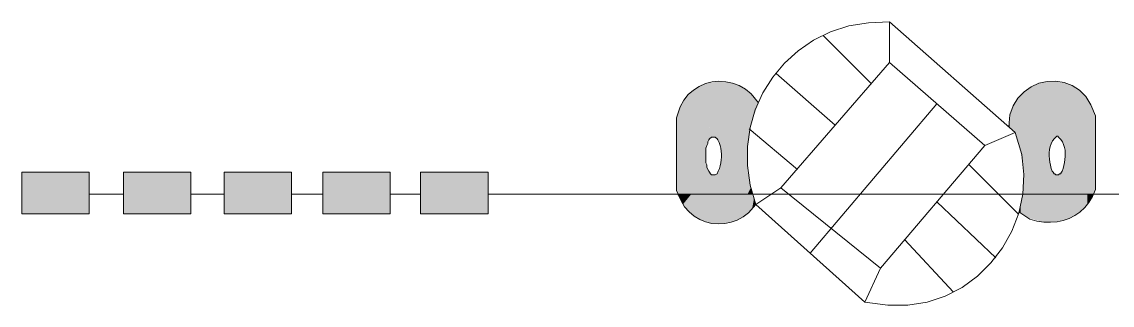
# Model space of a CAD drawing. Extents: x 0 to 247, y -13 to 225.
# Drawn here: x 67.65 to 103.15, y 51.52 to 60.76 of the extents above; entities that cross this region are included whole.
import ezdxf

# ---------------------------------------------------------------- set-up
doc = ezdxf.new("R2010")
doc.units = 0
doc.layers.add('FILL', color=8, linetype='Continuous')
doc.layers.add('GEOMETRY', color=7, linetype='Continuous')

msp = doc.modelspace()

# ---------------------------------------------------------------- hatches: boundary and pattern name
at = {"layer": 'FILL'}
for points in [[(89.291, 58.323), (89.291, 55.137), (89.592, 58.594)], [(89.291, 55.137), (89.592, 55.137), (89.592, 58.594)], [(89.591, 58.595), (89.591, 55.138), (89.922, 58.743)], [(89.591, 55.138), (89.922, 55.138), (89.922, 58.743)], [(89.922, 56.489), (89.922, 58.743)], [(89.922, 56.489), (89.922, 58.743)], [(89.922, 58.742), (89.922, 56.64), (89.952, 58.742)], [(89.922, 56.64), (89.952, 56.671), (89.952, 58.742)], [(89.922, 56.609), (89.922, 58.742)], [(89.922, 56.609), (89.922, 58.742)], [(89.922, 56.55), (89.922, 58.742)], [(89.922, 56.55), (89.922, 58.742)], [(89.922, 56.519), (89.922, 58.742)], [(89.922, 56.519), (89.922, 58.742)], [(89.922, 56.429), (89.922, 58.742)], [(89.922, 56.429), (89.922, 58.742)], [(89.922, 56.398), (89.922, 58.742)], [(89.922, 56.398), (89.922, 58.742)], [(89.952, 58.742), (89.952, 56.761), (89.982, 58.742)], [(89.952, 56.761), (89.982, 56.791), (89.982, 58.742)], [(89.952, 56.7), (89.952, 58.742)], [(89.952, 56.7), (89.952, 58.742)], [(89.952, 56.67), (89.952, 58.742)], [(89.952, 56.67), (89.952, 58.742)], [(89.952, 56.67), (89.952, 58.742)], [(89.952, 56.67), (89.952, 58.742)], [(89.982, 56.821), (89.982, 58.774)], [(89.982, 56.821), (89.982, 58.774)], [(89.982, 56.791), (89.982, 58.742)], [(89.982, 56.791), (89.982, 58.742)], [(89.983, 58.774), (89.983, 56.85), (90.013, 58.774)], [(89.983, 56.849), (90.013, 56.88), (90.013, 58.773)], [(90.013, 58.774), (90.013, 56.881), (90.042, 58.774)], [(90.013, 56.881), (90.042, 56.911), (90.042, 58.774)], [(90.013, 56.881), (90.013, 58.774)], [(90.013, 56.881), (90.013, 58.774)], [(90.041, 56.911), (90.041, 58.774)], [(90.041, 56.911), (90.041, 58.774)], [(90.042, 58.774), (90.042, 56.94), (90.073, 58.774)], [(90.042, 56.939), (90.073, 56.971), (90.073, 58.773)], [(90.073, 58.774), (90.073, 56.972), (90.102, 58.774)], [(90.073, 56.972), (90.102, 57.002), (90.102, 58.774)], [(90.073, 56.972), (90.073, 58.774)], [(90.073, 56.972), (90.073, 58.774)], [(90.102, 58.774), (90.102, 57.002), (90.132, 58.774)], [(90.102, 57.002), (90.132, 57.002), (90.132, 58.774)], [(90.102, 57.002), (90.102, 58.774)], [(90.102, 57.002), (90.102, 58.774)], [(90.131, 57.002), (90.131, 58.774)], [(90.131, 57.002), (90.131, 58.774)], [(90.132, 58.774), (90.132, 57.001), (90.162, 58.806)], [(90.132, 57.001), (90.162, 57.001), (90.162, 58.806)], [(90.162, 58.806), (90.162, 57.001), (90.193, 58.806)], [(90.162, 57.001), (90.193, 57.001), (90.193, 58.806)], [(90.162, 57.001), (90.162, 58.806)], [(90.162, 57.001), (90.162, 58.806)], [(90.193, 58.806), (90.193, 57.001), (90.223, 58.806)], [(90.193, 57.001), (90.223, 57.001), (90.223, 58.806)], [(90.222, 58.806), (90.222, 57.001), (90.252, 58.806)], [(90.222, 57.001), (90.252, 57.001), (90.252, 58.806)], [(90.222, 57.001), (90.222, 58.806)], [(90.222, 57.001), (90.222, 58.806)], [(90.252, 58.806), (90.252, 56.972), (90.283, 58.806)], [(90.252, 56.972), (90.283, 56.972), (90.283, 58.806)], [(90.252, 57.001), (90.252, 58.806)], [(90.252, 56.972), (90.252, 57.001), (90.252, 58.806)], [(90.283, 58.806), (90.283, 56.939), (90.313, 58.806)], [(90.283, 56.939), (90.313, 56.909), (90.313, 58.806)], [(90.283, 56.972), (90.283, 58.806)], [(90.283, 56.939), (90.283, 56.971), (90.283, 58.806)], [(90.312, 58.833), (90.312, 56.881), (90.343, 58.833)], [(90.312, 56.881), (90.343, 56.881), (90.343, 58.833)], [(90.313, 56.881), (90.313, 58.833)], [(90.313, 56.881), (90.313, 58.833)], [(90.313, 56.911), (90.313, 58.833)], [(90.313, 56.881), (90.313, 56.911), (90.313, 58.833)], [(90.343, 56.881), (90.343, 58.806), (90.343, 58.833)], [(90.343, 58.806), (90.343, 56.821), (90.373, 58.806)], [(90.343, 56.821), (90.373, 56.791), (90.373, 58.806)], [(90.343, 56.849), (90.343, 58.806)], [(90.343, 56.821), (90.343, 56.85), (90.343, 58.806)], [(90.343, 56.849), (90.343, 56.88), (90.343, 58.806)], [(90.372, 56.761), (90.372, 58.806)], [(90.372, 56.701), (90.372, 56.761), (90.372, 58.806)], [(90.372, 56.791), (90.372, 58.806)], [(90.372, 56.761), (90.372, 56.791), (90.372, 58.806)], [(90.373, 58.806), (90.373, 56.701), (90.403, 58.806)], [(90.373, 56.701), (90.403, 56.669), (90.403, 58.806)], [(90.403, 58.806), (90.403, 56.549), (90.432, 58.806)], [(90.403, 56.549), (90.432, 56.52), (90.432, 58.806)], [(90.403, 56.61), (90.403, 58.806)], [(90.403, 56.549), (90.403, 56.61), (90.403, 58.806)], [(90.403, 56.64), (90.403, 58.806)], [(90.403, 56.61), (90.403, 56.64), (90.403, 58.806)], [(90.403, 56.669), (90.403, 58.806)], [(90.403, 56.64), (90.403, 56.67), (90.403, 58.806)], [(90.432, 56.489), (90.432, 58.807)], [(90.432, 56.489), (90.432, 56.52), (90.432, 58.807)], [(90.432, 56.398), (90.432, 58.806)], [(90.432, 56.398), (90.432, 58.806)], [(90.432, 56.43), (90.432, 58.806)], [(90.432, 56.398), (90.432, 56.43), (90.432, 58.806)], [(90.432, 56.43), (90.432, 56.489), (90.432, 58.806)], [(90.432, 56.52), (90.432, 58.806)], [(90.433, 55.137), (90.704, 58.774), (90.433, 58.806)], [(90.433, 55.137), (90.704, 55.137), (90.704, 58.774)], [(90.704, 55.137), (91.066, 58.652), (90.704, 58.774)], [(90.704, 55.137), (91.066, 55.137), (91.066, 58.652)], [(91.065, 55.137), (91.274, 58.505), (91.065, 58.652)], [(100.261, 58.442), (100.261, 55.138), (100.471, 58.622)], [(100.261, 55.138), (100.471, 55.138), (100.471, 58.622)], [(100.47, 58.622), (100.47, 55.137), (100.831, 58.774)], [(100.47, 55.137), (100.831, 55.137), (100.831, 58.774)], [(100.831, 58.774), (100.831, 55.137), (101.101, 58.806)], [(100.831, 55.137), (101.101, 55.137), (101.101, 58.806)], [(101.101, 56.489), (101.101, 58.807)], [(101.101, 56.489), (101.101, 58.807)], [(101.101, 58.806), (101.101, 56.579), (101.132, 58.806)], [(101.101, 56.579), (101.132, 56.639), (101.132, 58.806)], [(101.101, 56.549), (101.101, 58.806)], [(101.101, 56.549), (101.101, 58.806)], [(101.101, 56.43), (101.101, 58.806)], [(101.101, 56.43), (101.101, 58.806)], [(101.101, 56.398), (101.101, 58.806)], [(101.101, 56.398), (101.101, 58.806)], [(101.133, 58.806), (101.133, 56.729), (101.163, 58.806)], [(101.133, 56.729), (101.163, 56.761), (101.163, 58.806)], [(101.133, 56.669), (101.133, 58.806)], [(101.133, 56.669), (101.133, 58.806)], [(101.133, 56.64), (101.133, 58.806)], [(101.133, 56.64), (101.133, 58.806)], [(101.163, 56.761), (101.163, 58.833)], [(101.163, 56.761), (101.163, 58.833)], [(101.164, 58.833), (101.164, 56.791), (101.193, 58.833)], [(101.164, 56.791), (101.193, 56.821), (101.193, 58.833)], [(101.192, 58.833), (101.192, 56.881), (101.222, 58.833)], [(101.192, 56.881), (101.222, 56.911), (101.222, 58.833)], [(101.192, 56.821), (101.192, 58.833)], [(101.192, 56.821), (101.192, 58.833)], [(101.222, 56.911), (101.222, 58.833)], [(101.222, 56.911), (101.222, 58.833)], [(101.222, 56.911), (101.222, 58.833)], [(101.222, 56.911), (101.222, 58.833)], [(101.223, 58.833), (101.223, 56.911), (101.253, 58.833)], [(101.223, 56.911), (101.253, 56.94), (101.253, 58.833)], [(101.253, 56.939), (101.253, 58.806), (101.253, 58.833)], [(101.253, 58.806), (101.253, 56.972), (101.284, 58.806)], [(101.253, 56.972), (101.284, 57.001), (101.284, 58.806)], [(101.253, 56.939), (101.253, 58.806)], [(101.283, 58.806), (101.283, 57.001), (101.312, 58.806)], [(101.283, 57.001), (101.312, 57.001), (101.312, 58.806)], [(101.312, 58.806), (101.312, 57.001), (101.344, 58.806)], [(101.312, 57.001), (101.344, 57.001), (101.344, 58.806)], [(101.312, 57.001), (101.312, 58.806)], [(101.312, 57.001), (101.312, 58.806)], [(101.344, 58.806), (101.344, 57.001), (101.373, 58.806)], [(101.344, 57.001), (101.373, 57.03), (101.373, 58.806)], [(101.372, 57.029), (101.372, 58.806)], [(101.372, 57.001), (101.372, 57.03), (101.372, 58.806)], [(101.373, 58.806), (101.373, 57.001), (101.402, 58.806)], [(101.373, 57.001), (101.402, 57.001), (101.402, 58.806)], [(101.402, 58.806), (101.402, 57.001), (101.433, 58.806)], [(101.402, 57.001), (101.433, 57.001), (101.433, 58.806)], [(101.433, 58.806), (101.433, 57.001), (101.463, 58.806)], [(101.433, 57.001), (101.463, 56.972), (101.463, 58.806)], [(101.433, 57.001), (101.433, 58.806)], [(101.433, 57.001), (101.433, 58.806)], [(101.462, 56.972), (101.462, 58.774), (101.462, 58.806)], [(101.462, 56.939), (101.462, 56.971), (101.462, 58.773)], [(101.463, 58.774), (101.463, 56.94), (101.494, 58.774)], [(101.463, 56.939), (101.494, 56.91), (101.494, 58.773)], [(101.494, 58.774), (101.494, 56.911), (101.524, 58.774)], [(101.494, 56.911), (101.524, 56.911), (101.524, 58.774)], [(101.523, 58.774), (101.523, 56.881), (101.553, 58.774)], [(101.523, 56.881), (101.553, 56.821), (101.553, 58.774)], [(101.523, 56.911), (101.523, 58.774)], [(101.523, 56.881), (101.523, 56.911), (101.523, 58.774)], [(101.553, 56.792), (101.553, 58.774)], [(101.553, 56.821), (101.553, 58.774)], [(101.553, 56.792), (101.553, 56.821), (101.553, 58.774)], [(101.553, 56.76), (101.553, 56.791), (101.553, 58.773)], [(101.554, 58.774), (101.554, 56.761), (101.583, 58.774)], [(101.554, 56.76), (101.583, 56.728), (101.583, 58.773)], [(101.583, 58.774), (101.583, 56.64), (101.614, 58.774)], [(101.583, 56.64), (101.614, 56.581), (101.614, 58.774)], [(101.583, 56.64), (101.583, 56.67), (101.583, 58.774)], [(101.583, 56.729), (101.583, 58.774)], [(101.583, 56.669), (101.583, 58.773)], [(101.583, 56.669), (101.583, 58.773)], [(101.583, 56.669), (101.583, 58.773)], [(101.583, 56.669), (101.583, 56.729), (101.583, 58.773)], [(101.613, 56.43), (101.613, 58.774)], [(101.613, 56.398), (101.613, 56.43), (101.613, 58.774)], [(101.613, 56.489), (101.613, 58.774)], [(101.613, 56.43), (101.613, 56.489), (101.613, 58.774)], [(101.613, 56.549), (101.613, 58.774)], [(101.613, 56.489), (101.613, 56.549), (101.613, 58.774)], [(101.613, 56.549), (101.613, 56.58), (101.613, 58.774)], [(101.613, 56.58), (101.613, 58.773)], [(101.614, 55.138), (101.943, 58.622), (101.614, 58.774)], [(101.614, 55.138), (101.943, 55.138), (101.943, 58.622)], [(101.944, 55.137), (102.245, 58.383), (101.944, 58.621)], [(89.082, 57.991), (89.082, 55.137), (89.291, 58.323)], [(89.082, 55.137), (89.291, 55.137), (89.291, 58.323)], [(91.065, 55.137), (91.274, 55.137), (91.274, 58.505)], [(91.274, 56.64), (91.274, 58.505)], [(91.274, 56.64), (91.274, 58.505)], [(91.274, 56.761), (91.365, 58.413), (91.274, 58.504)], [(91.274, 56.761), (91.365, 57.392), (91.365, 58.413)], [(91.365, 58.414), (91.365, 57.393), (91.393, 58.414)], [(91.365, 57.392), (91.393, 57.392), (91.393, 58.413)], [(91.393, 57.392), (91.424, 58.353), (91.393, 58.413)], [(91.393, 57.392), (91.424, 57.541), (91.424, 58.353)], [(91.424, 57.542), (91.635, 58.113), (91.424, 58.354)], [(99.991, 58.143), (99.991, 57.151), (100.17, 58.383)], [(99.991, 57.151), (100.17, 56.52), (100.17, 58.383)], [(100.169, 58.383), (100.169, 56.488), (100.231, 58.442)], [(100.169, 56.489), (100.231, 56.069), (100.231, 58.442)], [(100.17, 56.52), (100.17, 58.383)], [(100.17, 56.488), (100.17, 56.52), (100.17, 58.383)], [(100.231, 58.442), (100.231, 56.069), (100.261, 58.442)], [(100.231, 56.068), (100.261, 55.829), (100.261, 58.441)], [(101.944, 55.137), (102.245, 55.137), (102.245, 58.383)], [(102.244, 55.137), (102.455, 58.053), (102.244, 58.383)], [(88.991, 55.137), (89.082, 55.137), (89.082, 57.991)], [(88.991, 57.723), (88.991, 55.136), (89.082, 57.99)], [(99.81, 57.724), (99.81, 57.301), (99.959, 58.083)], [(99.81, 57.301), (99.959, 57.181), (99.959, 58.083)], [(99.96, 57.181), (99.991, 57.151), (99.991, 58.143)], [(99.96, 58.082), (99.96, 57.18), (99.991, 58.142)], [(102.244, 55.137), (102.455, 55.137), (102.455, 58.053)], [(102.455, 55.137), (102.546, 57.842), (102.455, 58.053)], [(88.96, 57.631), (88.96, 55.256), (88.991, 57.692)], [(88.96, 55.256), (88.991, 55.198), (88.991, 57.692)], [(88.96, 55.256), (88.96, 57.63)], [(88.991, 55.137), (88.991, 55.198), (88.991, 57.725)], [(88.991, 55.198), (88.991, 57.724)], [(99.78, 57.33), (99.809, 57.301), (99.809, 57.724)], [(102.455, 55.137), (102.546, 55.137), (102.546, 57.842)], [(102.546, 55.137), (102.576, 57.783), (102.546, 57.842)], [(102.546, 55.137), (102.576, 55.197), (102.576, 57.783)], [(102.577, 55.198), (102.606, 57.692), (102.577, 57.783)], [(102.577, 55.198), (102.606, 55.288), (102.606, 57.692)], [(91.274, 55.137), (91.274, 55.889), (91.274, 56.64)], [(89.922, 55.138), (89.922, 56.37), (89.922, 56.398)], [(89.922, 55.137), (89.922, 56.31), (89.922, 56.37)], [(89.922, 55.138), (89.922, 56.37)], [(89.922, 55.137), (89.922, 56.28), (89.922, 56.31)], [(89.922, 55.137), (89.922, 56.31)], [(89.922, 55.137), (89.922, 56.219), (89.922, 56.28)], [(89.922, 55.137), (89.922, 56.28)], [(89.922, 55.137), (89.922, 56.19), (89.922, 56.219)], [(89.922, 55.137), (89.922, 56.219)], [(89.922, 55.138), (89.922, 56.159), (89.922, 56.19)], [(89.922, 55.137), (89.922, 56.19)], [(89.922, 55.138), (89.922, 56.159)], [(89.922, 55.137), (89.922, 56.13), (89.922, 56.158)], [(89.922, 55.137), (89.952, 56.069), (89.922, 56.13)], [(89.922, 55.137), (89.922, 56.13)], [(90.403, 56.219), (90.403, 55.137), (90.432, 56.28)], [(90.403, 55.137), (90.432, 55.137), (90.432, 56.28)], [(90.403, 55.137), (90.403, 56.219)], [(90.403, 55.137), (90.403, 56.219)], [(90.403, 55.137), (90.403, 56.19)], [(90.403, 55.137), (90.403, 56.19)], [(90.403, 55.138), (90.403, 56.159)], [(90.403, 55.138), (90.403, 56.159)], [(90.403, 55.137), (90.403, 56.13)], [(90.403, 55.137), (90.403, 56.13)], [(90.432, 55.137), (90.432, 56.398)], [(90.432, 55.137), (90.432, 56.398)], [(90.432, 55.138), (90.432, 56.37)], [(90.432, 55.138), (90.432, 56.37)], [(90.432, 55.137), (90.432, 56.31)], [(90.432, 55.137), (90.432, 56.31)], [(101.101, 55.137), (101.101, 56.339), (101.101, 56.398)], [(101.101, 55.137), (101.101, 56.28), (101.101, 56.34)], [(101.101, 55.137), (101.101, 56.339)], [(101.101, 55.137), (101.101, 56.28)], [(101.101, 55.138), (101.101, 56.25), (101.101, 56.279)], [(101.101, 55.137), (101.101, 56.19), (101.101, 56.251)], [(101.101, 55.138), (101.101, 56.25)], [(101.101, 55.138), (101.132, 56.159), (101.101, 56.19)], [(101.101, 55.137), (101.101, 56.19)], [(101.101, 55.138), (101.132, 55.138), (101.132, 56.159)], [(101.133, 55.137), (101.133, 56.099), (101.133, 56.159)], [(101.133, 55.137), (101.133, 56.069), (101.133, 56.099)], [(101.133, 55.137), (101.133, 56.099)], [(101.583, 56.158), (101.583, 55.137), (101.614, 56.19)], [(101.583, 55.137), (101.614, 55.137), (101.614, 56.19)], [(101.583, 55.138), (101.583, 56.159)], [(101.583, 55.138), (101.583, 56.159)], [(101.583, 55.137), (101.583, 56.099)], [(101.583, 55.137), (101.583, 56.099)], [(101.613, 55.137), (101.613, 56.398)], [(101.613, 55.137), (101.613, 56.398)], [(101.613, 55.137), (101.613, 56.339)], [(101.613, 55.137), (101.613, 56.339)], [(101.613, 55.137), (101.613, 56.28)], [(101.613, 55.137), (101.613, 56.28)], [(101.613, 55.138), (101.613, 56.25)], [(101.613, 55.138), (101.613, 56.25)], [(69.844, 55.858), (67.651, 55.858), (67.651, 54.506)], [(69.844, 55.858), (69.844, 54.506), (67.651, 54.506)], [(73.151, 55.858), (70.958, 55.858), (70.958, 54.506)], [(73.151, 55.858), (73.151, 54.506), (70.958, 54.506)], [(76.427, 55.858), (74.234, 55.858), (74.234, 54.506)], [(76.427, 55.858), (76.427, 54.506), (74.234, 54.506)], [(79.642, 55.858), (77.449, 55.858), (77.449, 54.506)], [(79.642, 55.858), (79.642, 54.506), (77.449, 54.506)], [(82.829, 55.858), (80.635, 55.858), (80.635, 54.506)], [(82.829, 55.858), (82.829, 54.506), (80.635, 54.506)], [(89.922, 55.137), (89.952, 55.137), (89.952, 56.069)], [(89.952, 55.138), (89.952, 56.038), (89.952, 56.069)], [(89.952, 55.138), (89.952, 56.038)], [(89.952, 55.137), (89.952, 56.008), (89.952, 56.037)], [(89.952, 55.137), (89.982, 55.979), (89.952, 56.008)], [(89.952, 55.137), (89.952, 56.008)], [(89.952, 55.137), (89.982, 55.137), (89.982, 55.979)], [(89.982, 55.137), (89.982, 55.948), (89.982, 55.979)], [(89.982, 55.137), (89.982, 55.948)], [(89.983, 55.137), (90.013, 55.919), (89.983, 55.947)], [(89.983, 55.137), (90.013, 55.137), (90.013, 55.919)], [(90.013, 55.137), (90.013, 55.889), (90.013, 55.919)], [(90.013, 55.137), (90.013, 55.858), (90.013, 55.889)], [(90.013, 55.137), (90.013, 55.889)], [(90.013, 55.858), (90.013, 55.137), (90.042, 55.858)], [(90.013, 55.137), (90.042, 55.137), (90.042, 55.858)], [(90.013, 55.137), (90.013, 55.858)], [(90.041, 55.138), (90.041, 55.827), (90.041, 55.858)], [(90.041, 55.138), (90.041, 55.827)], [(90.042, 55.137), (90.073, 55.799), (90.042, 55.828)], [(90.042, 55.137), (90.073, 55.137), (90.073, 55.799)], [(90.073, 55.137), (90.102, 55.769), (90.073, 55.799)], [(90.073, 55.137), (90.073, 55.799)], [(90.073, 55.137), (90.073, 55.799)], [(90.073, 55.137), (90.102, 55.137), (90.102, 55.769)], [(90.102, 55.769), (90.102, 55.137), (90.132, 55.769)], [(90.102, 55.137), (90.132, 55.137), (90.132, 55.769)], [(90.102, 55.137), (90.102, 55.769)], [(90.102, 55.137), (90.102, 55.769)], [(90.132, 55.769), (90.132, 55.137), (90.162, 55.769)], [(90.132, 55.137), (90.162, 55.137), (90.162, 55.769)], [(90.162, 55.769), (90.162, 55.137), (90.193, 55.769)], [(90.162, 55.137), (90.193, 55.137), (90.193, 55.769)], [(90.162, 55.137), (90.162, 55.769)], [(90.162, 55.137), (90.162, 55.769)], [(90.193, 55.769), (90.193, 55.137), (90.223, 55.769)], [(90.193, 55.137), (90.223, 55.137), (90.223, 55.769)], [(90.193, 55.137), (90.193, 55.769)], [(90.193, 55.137), (90.193, 55.769)], [(90.222, 55.769), (90.222, 55.136), (90.252, 55.799)], [(90.222, 55.137), (90.252, 55.137), (90.252, 55.799)], [(90.222, 55.137), (90.222, 55.769)], [(90.222, 55.137), (90.222, 55.769)], [(90.252, 55.138), (90.283, 55.138), (90.283, 55.827)], [(90.252, 55.799), (90.252, 55.138), (90.283, 55.826)], [(90.252, 55.137), (90.252, 55.799)], [(90.252, 55.137), (90.252, 55.799)], [(90.283, 55.858), (90.283, 55.137), (90.313, 55.858)], [(90.283, 55.137), (90.313, 55.137), (90.313, 55.858)], [(90.283, 55.137), (90.283, 55.858)], [(90.283, 55.137), (90.283, 55.858)], [(90.312, 55.889), (90.312, 55.137), (90.343, 55.919)], [(90.312, 55.137), (90.343, 55.137), (90.343, 55.919)], [(90.313, 55.137), (90.313, 55.889)], [(90.313, 55.137), (90.313, 55.889)], [(90.343, 55.948), (90.343, 55.137), (90.373, 55.979)], [(90.343, 55.137), (90.373, 55.137), (90.373, 55.979)], [(90.343, 55.137), (90.343, 55.948)], [(90.343, 55.137), (90.343, 55.948)], [(90.372, 55.138), (90.372, 56.038)], [(90.372, 55.138), (90.372, 56.038)], [(90.372, 55.137), (90.372, 56.008)], [(90.372, 55.137), (90.372, 56.008)], [(90.373, 56.038), (90.373, 55.137), (90.403, 56.069)], [(90.373, 55.137), (90.403, 55.137), (90.403, 56.069)], [(91.274, 55.137), (91.393, 55.378), (91.274, 55.889)], [(91.274, 55.137), (91.274, 55.889)], [(100.231, 55.138), (100.261, 55.138), (100.261, 55.827)], [(101.133, 55.137), (101.163, 56.008), (101.133, 56.069)], [(101.133, 55.137), (101.133, 56.069)], [(101.133, 55.137), (101.163, 55.137), (101.163, 56.008)], [(101.163, 55.137), (101.163, 55.979), (101.163, 56.008)], [(101.163, 55.137), (101.163, 55.979)], [(101.164, 55.137), (101.193, 55.948), (101.164, 55.979)], [(101.164, 55.137), (101.193, 55.137), (101.193, 55.948)], [(101.192, 55.137), (101.192, 55.919), (101.192, 55.947)], [(101.192, 55.137), (101.222, 55.889), (101.192, 55.919)], [(101.192, 55.137), (101.192, 55.919)], [(101.192, 55.137), (101.222, 55.137), (101.222, 55.889)], [(101.222, 55.137), (101.222, 55.858), (101.222, 55.889)], [(101.222, 55.137), (101.222, 55.858)], [(101.223, 55.138), (101.253, 55.827), (101.223, 55.858)], [(101.223, 55.138), (101.253, 55.138), (101.253, 55.827)], [(101.253, 55.137), (101.253, 55.799), (101.253, 55.828)], [(101.253, 55.799), (101.253, 55.137), (101.284, 55.799)], [(101.253, 55.137), (101.284, 55.137), (101.284, 55.799)], [(101.253, 55.137), (101.253, 55.799)], [(101.283, 55.137), (101.312, 55.769), (101.283, 55.799)], [(101.283, 55.137), (101.312, 55.137), (101.312, 55.769)], [(101.312, 55.769), (101.312, 55.137), (101.344, 55.769)], [(101.312, 55.137), (101.344, 55.137), (101.344, 55.769)], [(101.312, 55.137), (101.312, 55.769)], [(101.312, 55.137), (101.312, 55.769)], [(101.344, 55.769), (101.344, 55.137), (101.373, 55.769)], [(101.344, 55.137), (101.373, 55.137), (101.373, 55.769)], [(101.372, 55.137), (101.372, 55.769)], [(101.372, 55.137), (101.372, 55.769)], [(101.373, 55.769), (101.373, 55.137), (101.402, 55.769)], [(101.373, 55.137), (101.402, 55.137), (101.402, 55.769)], [(101.402, 55.769), (101.402, 55.137), (101.433, 55.769)], [(101.402, 55.137), (101.433, 55.137), (101.433, 55.769)], [(101.433, 55.799), (101.433, 55.137), (101.463, 55.799)], [(101.433, 55.137), (101.463, 55.137), (101.463, 55.799)], [(101.433, 55.137), (101.433, 55.799)], [(101.433, 55.137), (101.433, 55.799)], [(101.462, 55.138), (101.462, 55.827)], [(101.462, 55.138), (101.462, 55.827)], [(101.463, 55.827), (101.463, 55.137), (101.494, 55.858)], [(101.463, 55.137), (101.494, 55.137), (101.494, 55.858)], [(101.494, 55.858), (101.494, 55.137), (101.524, 55.89)], [(101.494, 55.137), (101.524, 55.137), (101.524, 55.889)], [(101.523, 55.92), (101.523, 55.137), (101.553, 55.948)], [(101.523, 55.137), (101.553, 55.137), (101.553, 55.948)], [(101.523, 55.137), (101.523, 55.919)], [(101.523, 55.137), (101.523, 55.919)], [(101.553, 55.137), (101.553, 56.008)], [(101.553, 55.137), (101.553, 56.008)], [(101.553, 55.137), (101.553, 55.979)], [(101.553, 55.137), (101.553, 55.979)], [(101.554, 55.137), (101.583, 55.137), (101.583, 56.069)], [(101.554, 56.008), (101.554, 55.137), (101.583, 56.068)], [(91.274, 55.137), (91.393, 55.137), (91.393, 55.378)], [(91.393, 55.137), (91.424, 55.137), (91.393, 55.378)], [(88.991, 55.137), (89.171, 54.806), (89.171, 55.137)], [(89.17, 55.137), (89.17, 54.806), (89.44, 55.137)], [(89.17, 54.806), (89.44, 54.506), (89.44, 55.137)], [(89.44, 55.137), (89.44, 54.506), (89.772, 55.137)], [(89.44, 54.506), (89.772, 54.297), (89.772, 55.137)], [(89.772, 55.137), (89.772, 54.297), (90.162, 55.137)], [(89.772, 54.297), (90.162, 54.175), (90.162, 55.137)], [(90.161, 55.137), (90.161, 54.176), (90.553, 55.137)], [(90.161, 54.176), (90.553, 54.176), (90.553, 55.137)], [(90.552, 55.137), (90.552, 54.176), (90.944, 55.137)], [(90.552, 54.176), (90.944, 54.298), (90.944, 55.137)], [(90.944, 55.137), (90.944, 54.297), (91.274, 55.137)], [(90.944, 54.297), (91.274, 54.506), (91.274, 55.137)], [(91.274, 55.137), (91.274, 54.506), (91.423, 55.137)], [(91.274, 54.506), (91.423, 54.657), (91.423, 55.137)], [(91.423, 54.656), (91.484, 54.987), (91.423, 55.137)], [(100.169, 54.837), (100.169, 54.506), (100.231, 55.137)], [(100.169, 54.506), (100.231, 54.478), (100.231, 55.137)], [(100.231, 55.137), (100.231, 54.478), (100.47, 55.137)], [(100.231, 54.478), (100.47, 54.356), (100.47, 55.137)], [(100.47, 55.137), (100.47, 54.356), (100.863, 55.137)], [(100.47, 54.356), (100.863, 54.235), (100.863, 55.137)], [(100.863, 55.137), (100.863, 54.235), (101.283, 55.137)], [(100.863, 54.235), (101.283, 54.235), (101.283, 55.137)], [(101.282, 55.137), (101.282, 54.235), (101.673, 55.137)], [(101.282, 54.235), (101.673, 54.325), (101.673, 55.137)], [(101.673, 55.137), (101.673, 54.325), (102.035, 55.137)], [(101.673, 54.325), (102.035, 54.506), (102.035, 55.137)], [(102.035, 55.137), (102.035, 54.506), (102.335, 55.137)], [(102.035, 54.506), (102.335, 54.806), (102.335, 55.137)], [(102.334, 55.137), (102.334, 54.806), (102.546, 55.137)], [(91.423, 54.656), (91.484, 54.716), (91.484, 54.987)], [(91.484, 54.716), (91.544, 54.805), (91.484, 54.988)], [(91.484, 54.716), (91.544, 54.775), (91.544, 54.805)], [(91.544, 54.776), (91.544, 54.806)], [(100.111, 54.565), (100.17, 54.506), (100.17, 54.837)]]:
    msp.add_hatch(color=7, dxfattribs=at).paths.add_polyline_path(points)

# ---------------------------------------------------------------- linework, layer by layer
at = {"layer": 'GEOMETRY', "lineweight": 13}
for points in [[(95.902, 60.758), (95.211, 60.728), (94.576, 60.621), (93.979, 60.429), (93.428, 60.158), (92.926, 59.816), (92.48, 59.411), (92.094, 58.95), (91.775, 58.441), (91.527, 57.891), (91.357, 57.309), (91.27, 56.7), (91.271, 56.074), (91.365, 55.438), (91.545, 54.806)], [(95.902, 59.436), (95.902, 60.758), (99.991, 57.151), (98.999, 56.729)], [(95.301, 58.742), (93.739, 60.306)], [(94.13, 57.392), (92.206, 59.075)], [(91.634, 58.113), (91.394, 58.414), (91.206, 58.566), (91.002, 58.681), (90.788, 58.762), (90.567, 58.807), (90.344, 58.819), (90.122, 58.797), (89.908, 58.742), (89.704, 58.654), (89.515, 58.535), (89.345, 58.384), (89.199, 58.202), (89.081, 57.99), (88.959, 57.632)], [(102.605, 57.692), (102.455, 58.053), (102.285, 58.322), (102.077, 58.532), (101.838, 58.685), (101.578, 58.782), (101.307, 58.825), (101.031, 58.814), (100.762, 58.753), (100.507, 58.641), (100.276, 58.481), (100.076, 58.273), (99.918, 58.021), (99.81, 57.724), (99.78, 57.332)], [(97.435, 58.083), (93.318, 53.214)], [(88.96, 57.631), (88.96, 55.256)], [(100.11, 54.565), (100.47, 54.325), (100.696, 54.266), (100.92, 54.233), (101.138, 54.224), (101.35, 54.241), (101.553, 54.282), (101.747, 54.35), (101.929, 54.442), (102.097, 54.56), (102.251, 54.704), (102.388, 54.873), (102.506, 55.068), (102.605, 55.289), (102.605, 57.692)], [(92.897, 55.947), (91.334, 57.271)], [(95.091, 51.619), (95.842, 51.529), (96.493, 51.523), (97.118, 51.623), (97.709, 51.82), (98.258, 52.105), (98.758, 52.468), (99.2, 52.9), (99.577, 53.392), (99.88, 53.935), (100.102, 54.52), (100.235, 55.137), (100.27, 55.777), (100.2, 56.43), (99.99, 57.15)], [(98.487, 56.099), (100.08, 54.506)], [(69.844, 55.137), (70.957, 55.137)], [(73.151, 55.137), (74.234, 55.137)], [(76.427, 55.137), (77.448, 55.137)], [(79.642, 55.137), (80.634, 55.137)], [(82.829, 55.137), (167.705, 55.137)], [(88.96, 55.256), (89.111, 54.929), (89.229, 54.732), (89.373, 54.564), (89.537, 54.427), (89.718, 54.318), (89.912, 54.24), (90.115, 54.191), (90.324, 54.173), (90.533, 54.185), (90.74, 54.227), (90.94, 54.299), (91.13, 54.402), (91.305, 54.536), (91.545, 54.806)], [(95.602, 52.733), (95.091, 51.62), (91.544, 54.806), (92.357, 55.348)], [(97.435, 54.897), (99.359, 53.063)], [(96.384, 53.662), (97.977, 51.951)]]:
    msp.add_lwpolyline(points, dxfattribs=at)
for points in [[(92.357, 55.348), (95.601, 52.733), (98.999, 56.729), (95.902, 59.436), (92.357, 55.348)], [(90.162, 55.769), (90.223, 55.769), (90.283, 55.799), (90.324, 55.886), (90.358, 55.975), (90.386, 56.067), (90.406, 56.161), (90.42, 56.256), (90.426, 56.352), (90.425, 56.448), (90.417, 56.544), (90.402, 56.639), (90.38, 56.732), (90.35, 56.823), (90.313, 56.912), (90.283, 56.94), (90.223, 57.001), (90.102, 57.001), (90.042, 56.94), (90.013, 56.912), (89.982, 56.85), (89.982, 56.79), (89.952, 56.729), (89.923, 56.64), (89.923, 56.159), (89.952, 56.099), (89.952, 56.008), (90.013, 55.889), (90.042, 55.858), (90.072, 55.799), (90.102, 55.769), (90.162, 55.769)], [(101.373, 55.769), (101.402, 55.769), (101.434, 55.799), (101.463, 55.799), (101.494, 55.858), (101.523, 55.889), (101.55, 55.979), (101.574, 56.074), (101.594, 56.172), (101.609, 56.272), (101.618, 56.372), (101.619, 56.473), (101.611, 56.571), (101.594, 56.667), (101.565, 56.759), (101.524, 56.846), (101.47, 56.927), (101.402, 57.001), (101.373, 57.03), (101.343, 57.03), (101.267, 56.956), (101.207, 56.875), (101.161, 56.786), (101.129, 56.692), (101.108, 56.594), (101.098, 56.493), (101.098, 56.39), (101.105, 56.286), (101.12, 56.183), (101.14, 56.081), (101.164, 55.983), (101.192, 55.889), (101.223, 55.858), (101.253, 55.799), (101.283, 55.799), (101.312, 55.769), (101.373, 55.769)], [(67.652, 55.858), (69.845, 55.858), (69.845, 54.506), (67.652, 54.506), (67.652, 55.858)], [(70.958, 55.858), (73.151, 55.858), (73.151, 54.506), (70.958, 54.506), (70.958, 55.858)], [(74.235, 55.858), (76.428, 55.858), (76.428, 54.506), (74.235, 54.506), (74.235, 55.858)], [(77.45, 55.858), (79.643, 55.858), (79.643, 54.506), (77.45, 54.506), (77.45, 55.858)], [(80.635, 55.858), (82.829, 55.858), (82.829, 54.506), (80.635, 54.506), (80.635, 55.858)]]:
    msp.add_lwpolyline(points, close=True, dxfattribs=at)

doc.saveas('drawing.dxf')
